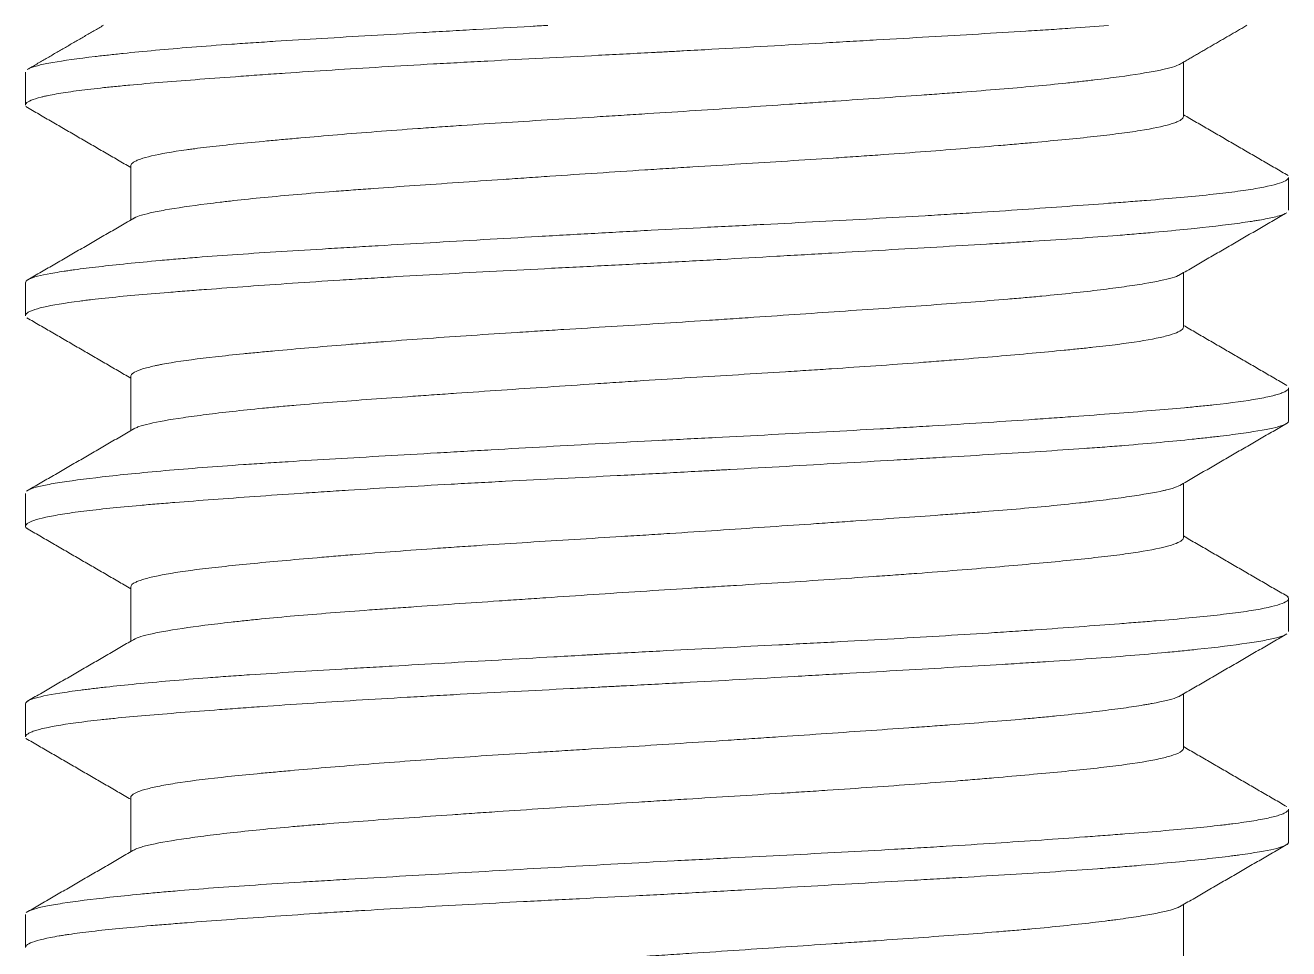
# Model space of a CAD drawing. Header units: millimetres. Extents: x 645 to 1239, y -1145 to -725.
# Drawn here: x 934.81 to 940.81, y -1014.99 to -1010.6 of the extents above; entities that cross this region are included whole.
import ezdxf

# ---------------------------------------------------------------- set-up
doc = ezdxf.new("R2010")
doc.units = ezdxf.units.MM
doc.header["$LTSCALE"] = 0.1
doc.linetypes.add('HIDDEN2', pattern=[4.7625, 3.175, -1.5875])
doc.layers.add('1', color=4, linetype='HIDDEN2')

# ---------------------------------------------------------------- blocks, each defined once
blk = doc.blocks.new('ZF35533')
at = {"layer": '1', "color": 7, "linetype": 'Continuous', "lineweight": 18}
for p, q in [((4954.0463, -467.7006), (4954.0463, -467.442)), ((4948.5463, -467.4894), (4948.5463, -467.6442)), ((4949.0463, -467.9328), (4949.0463, -468.1914)), ((4954.5463, -468.1449), (4954.5463, -467.9889)), ((4954.0463, -468.7), (4954.0463, -468.4418)), ((4948.5463, -468.4889), (4948.5491, -468.4816)), ((4948.5463, -468.4888), (4948.5463, -468.6442)), ((4949.0463, -468.9336), (4949.0463, -469.1914)), ((4954.5463, -469.144), (4954.5463, -468.9894)), ((4954.0463, -469.7005), (4954.0463, -469.4419)), ((4948.5463, -469.4892), (4948.5463, -469.6447)), ((4949.0463, -469.9329), (4949.0463, -470.1914)), ((4954.5463, -470.1444), (4954.5463, -469.9885)), ((4954.0463, -470.7003), (4954.0463, -470.4418)), ((4948.5463, -470.4892), (4948.5463, -470.644)), ((4949.0463, -470.9332), (4949.0463, -471.1914)), ((4954.5463, -471.1444), (4954.5463, -470.9893)), ((4954.0463, -471.7001), (4954.0463, -471.442)), ((4948.5463, -471.4886), (4948.5463, -471.6447))]:
    blk.add_line(p, q, dxfattribs=at)
for points, knots in [([(4953.6898, -467.2678), (4953.6324, -467.2722), (4953.5723, -467.2765), (4953.4757, -467.2831), (4953.4407, -467.2854), (4953.37, -467.29), (4953.3341, -467.2922), (4953.1522, -467.3036), (4952.9987, -467.3126), (4952.7567, -467.3266), (4952.6741, -467.3314), (4952.547, -467.3387), (4952.5044, -467.3411), (4952.4188, -467.346), (4952.3758, -467.3485), (4952.1601, -467.3608), (4951.9846, -467.3709), (4951.7616, -467.3832), (4951.6945, -467.3869), (4951.6269, -467.3906), (4951.5818, -467.393), (4951.5592, -467.3942), (4951.4464, -467.4002), (4951.3569, -467.4048), (4951.0901, -467.4185), (4950.9147, -467.4273), (4950.6986, -467.4387), (4950.6555, -467.441), (4950.5912, -467.4445), (4950.5698, -467.4457), (4950.5272, -467.448), (4950.4215, -467.4538), (4950.3188, -467.4598), (4950.0779, -467.4741), (4949.9249, -467.484), (4949.7613, -467.4952), (4949.7433, -467.4964), (4949.7074, -467.4989), (4949.6896, -467.5002), (4949.6368, -467.5039), (4949.6023, -467.5064), (4949.5012, -467.5138), (4949.4367, -467.5186), (4949.2521, -467.5326), (4949.1407, -467.5415), (4949.029, -467.5518), (4949.0168, -467.553), (4948.9928, -467.5553), (4948.9575, -467.5587), (4948.9244, -467.5622), (4948.8609, -467.5691), (4948.7836, -467.5784), (4948.7209, -467.588), (4948.6794, -467.5953), (4948.6601, -467.599), (4948.6428, -467.6027), (4948.6318, -467.6052), (4948.6265, -467.6065), (4948.5813, -467.6178), (4948.5575, -467.6279), (4948.5471, -467.6404), (4948.5461, -467.6431), (4948.5464, -467.6459)], [0, 0, 0, 0, 0.034722, 0.034722, 0.053593, 0.053593, 0.072464, 0.072464, 0.147947, 0.147947, 0.185688, 0.185688, 0.204559, 0.204559, 0.22343, 0.22343, 0.298913, 0.298913, 0.317784, 0.327219, 0.327219, 0.336655, 0.336655, 0.374396, 0.374396, 0.449879, 0.449879, 0.46875, 0.46875, 0.478186, 0.478186, 0.487621, 0.525362, 0.525362, 0.600846, 0.600846, 0.610281, 0.610281, 0.619716, 0.619716, 0.638587, 0.638587, 0.676329, 0.676329, 0.751812, 0.751812, 0.761247, 0.761247, 0.770683, 0.789553, 0.789553, 0.827295, 0.865037, 0.865037, 0.883907, 0.893343, 0.893343, 0.902778, 0.902778, 0.978261, 0.978261, 1, 1, 1, 1]), ([(4948.5616, -467.4728), (4948.563, -467.472), (4948.5646, -467.4713), (4948.5714, -467.4683), (4948.5776, -467.466), (4948.5919, -467.4615), (4948.6002, -467.4592), (4948.6278, -467.4524), (4948.65, -467.4479), (4948.7279, -467.4342), (4948.7947, -467.4249), (4948.8972, -467.4128), (4948.9186, -467.4103), (4948.9634, -467.4054), (4948.9867, -467.4029), (4949.0587, -467.3954), (4949.161, -467.3855), (4949.2756, -467.3757), (4949.3963, -467.366), (4949.4597, -467.3612), (4949.5596, -467.3542), (4949.5938, -467.3519), (4949.6632, -467.3473), (4949.6984, -467.345), (4949.8055, -467.3382), (4949.8791, -467.3336), (4950.1059, -467.32), (4950.2652, -467.3108), (4950.454, -467.3), (4950.4751, -467.2988), (4950.5173, -467.2963), (4950.5809, -467.2927), (4950.6448, -467.289), (4950.7734, -467.2816), (4950.8863, -467.2752), (4951.0005, -467.2687), (4951.0272, -467.2672)], [0, 0, 0, 0, 0.01106, 0.01106, 0.045629, 0.045629, 0.080197, 0.080197, 0.149335, 0.149335, 0.287609, 0.287609, 0.322178, 0.322178, 0.356746, 0.356746, 0.425884, 0.495021, 0.495021, 0.564158, 0.564158, 0.598727, 0.598727, 0.633296, 0.633296, 0.702433, 0.702433, 0.840707, 0.840707, 0.857992, 0.857992, 0.875276, 0.909845, 0.909845, 0.978982, 1, 1, 1, 1]), ([(4954.0323, -467.4501), (4954.0296, -467.4517), (4954.0175, -467.4578), (4953.9993, -467.4639), (4953.9738, -467.4709), (4953.9645, -467.4732), (4953.944, -467.4779), (4953.9329, -467.4802), (4953.8734, -467.492), (4953.8133, -467.5016), (4953.7052, -467.5163), (4953.6661, -467.5212), (4953.6028, -467.5287), (4953.581, -467.5312), (4953.5357, -467.5363), (4953.5124, -467.5388), (4953.4407, -467.5463), (4953.3906, -467.5512), (4953.2855, -467.5609), (4953.2306, -467.5656), (4953.1161, -467.575), (4953.0565, -467.5796), (4952.9635, -467.5866), (4952.9318, -467.5889), (4952.8678, -467.5936), (4952.8355, -467.5959), (4952.6719, -467.6076), (4952.5355, -467.617), (4952.3579, -467.6292), (4952.322, -467.6317), (4952.2495, -467.6366), (4952.2129, -467.6392), (4952.1021, -467.6467), (4952.0279, -467.6517), (4951.8045, -467.6668), (4951.6544, -467.6768), (4951.4652, -467.6887), (4951.4273, -467.6911), (4951.3513, -467.6958), (4951.3132, -467.6982), (4951.1998, -467.7052), (4951.1251, -467.7098), (4950.9034, -467.7236), (4950.759, -467.7328), (4950.6004, -467.7435), (4950.5828, -467.7447), (4950.5478, -467.7471), (4950.5303, -467.7484), (4950.4782, -467.752), (4950.444, -467.7545), (4950.3427, -467.7618), (4950.2771, -467.7667), (4950.086, -467.7816), (4949.9661, -467.7916), (4949.84, -467.8027), (4949.8261, -467.804), (4949.7986, -467.8064), (4949.785, -467.8077), (4949.7449, -467.8113), (4949.7189, -467.8137), (4949.6427, -467.8207), (4949.5467, -467.83), (4949.4616, -467.8392), (4949.4018, -467.8462), (4949.3729, -467.8497), (4949.3457, -467.8532), (4949.3278, -467.8556), (4949.3191, -467.8568), (4949.2424, -467.8675), (4949.1875, -467.8772), (4949.1245, -467.892), (4949.1068, -467.897), (4949.0851, -467.9045), (4949.0787, -467.9071), (4949.0703, -467.9109), (4949.0677, -467.9121), (4949.063, -467.9147), (4949.0609, -467.9159), (4949.0514, -467.9222), (4949.0472, -467.9271), (4949.0463, -467.9326), (4949.0463, -467.9333), (4949.0463, -467.9339)], [0, 0, 0, 0, 0.010037, 0.039913, 0.039913, 0.054851, 0.054851, 0.069789, 0.069789, 0.12954, 0.12954, 0.159416, 0.159416, 0.174353, 0.174353, 0.189291, 0.189291, 0.219167, 0.219167, 0.249043, 0.249043, 0.278918, 0.278918, 0.293856, 0.293856, 0.308794, 0.308794, 0.368545, 0.368545, 0.383483, 0.383483, 0.398421, 0.398421, 0.428297, 0.428297, 0.488048, 0.488048, 0.502986, 0.502986, 0.517924, 0.517924, 0.5478, 0.5478, 0.607551, 0.607551, 0.61502, 0.61502, 0.622489, 0.622489, 0.637427, 0.637427, 0.667302, 0.667302, 0.727054, 0.727054, 0.734523, 0.734523, 0.741992, 0.741992, 0.756929, 0.756929, 0.786805, 0.816681, 0.816681, 0.831619, 0.839088, 0.839088, 0.846557, 0.846557, 0.906308, 0.906308, 0.936184, 0.936184, 0.951121, 0.951121, 0.95859, 0.95859, 0.966059, 0.966059, 0.995935, 0.995935, 1, 1, 1, 1]), ([(4949.0573, -468.1851), (4949.064, -468.1807), (4949.074, -468.1763), (4949.1007, -468.1672), (4949.1178, -468.1626), (4949.1487, -468.1555), (4949.1598, -468.1532), (4949.1836, -468.1484), (4949.1963, -468.1461), (4949.2637, -468.1342), (4949.3301, -468.1245), (4949.4285, -468.112), (4949.449, -468.1095), (4949.4916, -468.1045), (4949.5137, -468.1019), (4949.5818, -468.0943), (4949.6297, -468.0893), (4949.7304, -468.0795), (4949.7832, -468.0746), (4949.8937, -468.0651), (4949.9513, -468.0604), (4950.0416, -468.0534), (4950.0723, -468.0511), (4950.1349, -468.0464), (4950.1665, -468.044), (4950.2627, -468.037), (4950.3283, -468.0324), (4950.5297, -468.0182), (4950.6698, -468.0086), (4950.8344, -467.9973), (4950.8528, -467.9961), (4950.8897, -467.9936), (4950.945, -467.9898), (4951.0006, -467.986), (4951.112, -467.9784), (4951.2614, -467.9684), (4951.4123, -467.9584), (4951.5261, -467.9511), (4951.5831, -467.9474), (4951.6404, -467.9438), (4951.6786, -467.9414), (4951.6977, -467.9402), (4951.8695, -467.9296), (4952.0191, -467.9205), (4952.2388, -467.9066), (4952.3113, -467.9019), (4952.4188, -467.8948), (4952.4545, -467.8924), (4952.5077, -467.8888), (4952.5254, -467.8876), (4952.5604, -467.8851), (4952.5778, -467.8839), (4952.7335, -467.873), (4952.8644, -467.8631), (4953.0499, -467.8481), (4953.1098, -467.843), (4953.197, -467.8355), (4953.2256, -467.833), (4953.2814, -467.8281), (4953.3087, -467.8256), (4953.4414, -467.8136), (4953.5367, -467.8044), (4953.6636, -467.7905), (4953.7031, -467.7858), (4953.7767, -467.7763), (4953.8101, -467.7715), (4953.9005, -467.7571), (4953.9478, -467.7473), (4953.9906, -467.7347), (4953.9983, -467.7321), (4954.0121, -467.7271), (4954.0182, -467.7245), (4954.0337, -467.7169), (4954.0405, -467.7119), (4954.0454, -467.7048), (4954.0462, -467.7026), (4954.0463, -467.7004)], [0, 0, 0, 0, 0.028735, 0.028735, 0.058668, 0.058668, 0.073635, 0.073635, 0.088601, 0.088601, 0.148467, 0.148467, 0.163433, 0.163433, 0.1784, 0.1784, 0.208333, 0.208333, 0.238266, 0.238266, 0.268199, 0.268199, 0.283165, 0.283165, 0.298132, 0.298132, 0.328064, 0.328064, 0.38793, 0.38793, 0.395414, 0.395414, 0.402897, 0.417863, 0.417863, 0.447796, 0.477729, 0.477729, 0.492696, 0.500179, 0.500179, 0.507662, 0.507662, 0.567528, 0.567528, 0.597461, 0.597461, 0.612427, 0.612427, 0.619911, 0.619911, 0.627394, 0.627394, 0.68726, 0.68726, 0.717193, 0.717193, 0.732159, 0.732159, 0.747125, 0.747125, 0.806991, 0.806991, 0.836924, 0.836924, 0.866857, 0.866857, 0.926723, 0.926723, 0.94169, 0.94169, 0.956656, 0.956656, 0.986589, 0.986589, 1, 1, 1, 1]), ([(4948.5568, -468.4754), (4948.5606, -468.4731), (4948.5653, -468.4709), (4948.5939, -468.4596), (4948.6324, -468.4507), (4948.7, -468.4392), (4948.7217, -468.4358), (4948.7457, -468.4322), (4948.7622, -468.4299), (4948.7707, -468.4287), (4948.8144, -468.4227), (4948.8527, -468.4179), (4948.9781, -468.4034), (4949.0752, -468.3935), (4949.2136, -468.3811), (4949.2421, -468.3786), (4949.2862, -468.3749), (4949.3012, -468.3736), (4949.3314, -468.3712), (4949.3466, -468.3699), (4949.4238, -468.3639), (4949.488, -468.3592), (4949.6883, -468.3453), (4949.8318, -468.3364), (4950.0046, -468.3261), (4950.0239, -468.325), (4950.063, -468.3227), (4950.0827, -468.3215), (4950.1421, -468.318), (4950.182, -468.3157), (4950.3028, -468.3087), (4950.3848, -468.304), (4950.6344, -468.2896), (4950.8062, -468.2797), (4951.0276, -468.2672), (4951.0723, -468.2646), (4951.1614, -468.2596), (4951.2059, -468.2571), (4951.3396, -468.2496), (4951.4287, -468.2447), (4951.6071, -468.2352), (4951.6962, -468.2306), (4951.83, -468.2237), (4951.8746, -468.2214), (4951.9638, -468.2169), (4952.0085, -468.2146), (4952.2312, -468.2033), (4952.404, -468.1943), (4952.6554, -468.1804), (4952.7379, -468.1757), (4952.8597, -468.1685), (4952.8999, -468.1661), (4952.9797, -468.1612), (4953.0194, -468.1587), (4953.2139, -468.1464), (4953.3594, -468.1364), (4953.5628, -468.1217), (4953.6282, -468.1169), (4953.7224, -468.1097), (4953.7532, -468.1074), (4953.8135, -468.1027), (4953.8427, -468.1004), (4953.9847, -468.089), (4954.0846, -468.0801), (4954.2144, -468.0663), (4954.2542, -468.0616), (4954.3088, -468.0545), (4954.3262, -468.0521), (4954.3588, -468.0472), (4954.3742, -468.0448), (4954.4459, -468.0326), (4954.4876, -468.0227), (4954.527, -468.0077), (4954.5362, -468.0027), (4954.544, -467.9953), (4954.5455, -467.9928), (4954.5462, -467.9899), (4954.5463, -467.9893), (4954.5463, -467.9888)], [0, 0, 0, 0, 0.01454, 0.01454, 0.07317, 0.07317, 0.087828, 0.095157, 0.095157, 0.102485, 0.102485, 0.131801, 0.131801, 0.190431, 0.190431, 0.205089, 0.205089, 0.212417, 0.212417, 0.219746, 0.219746, 0.249061, 0.249061, 0.307692, 0.307692, 0.315021, 0.315021, 0.322349, 0.322349, 0.337007, 0.337007, 0.366322, 0.366322, 0.424953, 0.424953, 0.43961, 0.43961, 0.454268, 0.454268, 0.483583, 0.483583, 0.512898, 0.512898, 0.527556, 0.527556, 0.542213, 0.542213, 0.600844, 0.600844, 0.630159, 0.630159, 0.644817, 0.644817, 0.659474, 0.659474, 0.718105, 0.718105, 0.74742, 0.74742, 0.762078, 0.762078, 0.776735, 0.776735, 0.835366, 0.835366, 0.864681, 0.864681, 0.879338, 0.879338, 0.893996, 0.893996, 0.952626, 0.952626, 0.981942, 0.981942, 0.996599, 0.996599, 1, 1, 1, 1]), ([(4954.5304, -468.1609), (4954.5188, -468.1667), (4954.5009, -468.1723), (4954.4577, -468.1825), (4954.4347, -468.187), (4954.4009, -468.1928), (4954.3939, -468.1939), (4954.3794, -468.1962), (4954.3718, -468.1974), (4954.3486, -468.2009), (4954.3322, -468.2033), (4954.2458, -468.2151), (4954.1627, -468.2248), (4954.0172, -468.2396), (4953.9653, -468.2446), (4953.882, -468.2521), (4953.8533, -468.2546), (4953.7947, -468.2595), (4953.7648, -468.2619), (4953.6116, -468.274), (4953.4786, -468.2831), (4953.299, -468.2944), (4953.2625, -468.2967), (4953.188, -468.3013), (4953.15, -468.3036), (4953.0344, -468.3105), (4952.9558, -468.3151), (4952.7154, -468.329), (4952.5492, -468.3386), (4952.334, -468.3509), (4952.2906, -468.3534), (4952.2029, -468.3584), (4952.1587, -468.3609), (4952.0261, -468.3684), (4951.8489, -468.3785), (4951.6709, -468.3883), (4951.4926, -468.3978), (4951.4032, -468.4025), (4951.2689, -468.4093), (4951.2241, -468.4116), (4951.1343, -468.4162), (4951.0897, -468.4185), (4950.9569, -468.4252), (4950.8695, -468.4297), (4950.6107, -468.4433), (4950.4428, -468.4525), (4950.2387, -468.4645), (4950.1981, -468.467), (4950.1182, -468.4718), (4950.0789, -468.4743), (4949.9626, -468.4816), (4949.8124, -468.4915), (4949.6715, -468.5014), (4949.5353, -468.5113), (4949.4696, -468.5161), (4949.3746, -468.5233), (4949.3437, -468.5256), (4949.2837, -468.5303), (4949.2545, -468.5326), (4949.1695, -468.5394), (4949.0627, -468.5484), (4948.9689, -468.5575), (4948.9036, -468.5644), (4948.8721, -468.5679), (4948.8426, -468.5714), (4948.8233, -468.5738), (4948.8139, -468.575), (4948.7315, -468.5857), (4948.6741, -468.5954), (4948.6107, -468.6102), (4948.5934, -468.6152), (4948.5733, -468.6227), (4948.5676, -468.6252), (4948.5605, -468.629), (4948.5583, -468.6302), (4948.5546, -468.6327), (4948.5484, -468.6375), (4948.5461, -468.6422), (4948.5464, -468.6457)], [0, 0, 0, 0, 0.037194, 0.037194, 0.066619, 0.066619, 0.073976, 0.073976, 0.081332, 0.081332, 0.096045, 0.096045, 0.154896, 0.154896, 0.184322, 0.184322, 0.199034, 0.199034, 0.213747, 0.213747, 0.272598, 0.272598, 0.287311, 0.287311, 0.302024, 0.302024, 0.33145, 0.33145, 0.390301, 0.390301, 0.405014, 0.405014, 0.419726, 0.419726, 0.449152, 0.478578, 0.478578, 0.508003, 0.508003, 0.522716, 0.522716, 0.537429, 0.537429, 0.566854, 0.566854, 0.625706, 0.625706, 0.640418, 0.640418, 0.655131, 0.655131, 0.684557, 0.713982, 0.713982, 0.743408, 0.743408, 0.758121, 0.758121, 0.772833, 0.772833, 0.802259, 0.831685, 0.831685, 0.846397, 0.853754, 0.853754, 0.86111, 0.86111, 0.919961, 0.919961, 0.949387, 0.949387, 0.9641, 0.9641, 0.971456, 0.971456, 0.978813, 1, 1, 1, 1]), ([(4954.0286, -468.4522), (4954.0199, -468.4566), (4954.0081, -468.461), (4953.9623, -468.4746), (4953.9183, -468.4839), (4953.8467, -468.4958), (4953.8316, -468.4982), (4953.7995, -468.5031), (4953.7827, -468.5056), (4953.7303, -468.5129), (4953.6925, -468.5179), (4953.5707, -468.5328), (4953.4784, -468.5428), (4953.3487, -468.5551), (4953.322, -468.5576), (4953.2676, -468.5624), (4953.2399, -468.5648), (4953.1552, -468.5718), (4953.0967, -468.5765), (4952.9153, -468.5903), (4952.7865, -468.5995), (4952.581, -468.6139), (4952.5114, -468.6187), (4952.3704, -468.6284), (4952.2275, -468.6382), (4952.0807, -468.6482), (4951.9692, -468.6557), (4951.9317, -468.6582), (4951.8564, -468.6633), (4951.8184, -468.6658), (4951.7048, -468.6733), (4951.6293, -468.6783), (4951.4785, -468.6879), (4951.3281, -468.6973), (4951.1783, -468.7065), (4951.0663, -468.7134), (4951.0289, -468.7158), (4950.9545, -468.7204), (4950.9177, -468.7227), (4950.7349, -468.7344), (4950.594, -468.7438), (4950.3903, -468.7583), (4950.3237, -468.7632), (4950.2258, -468.7707), (4950.1935, -468.7732), (4950.1302, -468.7782), (4950.0992, -468.7807), (4949.9467, -468.7932), (4949.8338, -468.8031), (4949.704, -468.815), (4949.6659, -468.8186), (4949.6292, -468.8221), (4949.6049, -468.8245), (4949.593, -468.8256), (4949.534, -468.8315), (4949.49, -468.8361), (4949.3668, -468.85), (4949.2965, -468.8593), (4949.2238, -468.8714), (4949.21, -468.8738), (4949.1904, -468.8775), (4949.1841, -468.8787), (4949.1719, -468.8812), (4949.166, -468.8825), (4949.1377, -468.8887), (4949.1184, -468.8936), (4949.0708, -468.9086), (4949.0523, -468.9187), (4949.047, -468.9298), (4949.0466, -468.931), (4949.0463, -468.9329), (4949.0463, -468.9335), (4949.0463, -468.9342)], [0, 0, 0, 0, 0.02879, 0.02879, 0.088771, 0.088771, 0.103766, 0.103766, 0.118761, 0.118761, 0.148752, 0.148752, 0.208732, 0.208732, 0.223728, 0.223728, 0.238723, 0.238723, 0.268713, 0.268713, 0.328694, 0.328694, 0.358684, 0.358684, 0.388675, 0.418665, 0.418665, 0.43366, 0.43366, 0.448656, 0.448656, 0.478646, 0.478646, 0.508636, 0.538627, 0.538627, 0.553622, 0.553622, 0.568617, 0.568617, 0.628598, 0.628598, 0.658588, 0.658588, 0.673584, 0.673584, 0.688579, 0.688579, 0.74856, 0.74856, 0.763555, 0.771052, 0.771052, 0.77855, 0.77855, 0.80854, 0.80854, 0.868521, 0.868521, 0.883516, 0.883516, 0.891014, 0.891014, 0.898512, 0.898512, 0.928502, 0.928502, 0.988483, 0.988483, 0.99598, 0.99598, 1, 1, 1, 1]), ([(4949.0593, -469.1839), (4949.0618, -469.1824), (4949.0647, -469.1809), (4949.0729, -469.177), (4949.0788, -469.1747), (4949.099, -469.1677), (4949.1158, -469.1631), (4949.176, -469.1492), (4949.2291, -469.1397), (4949.3122, -469.1275), (4949.3297, -469.125), (4949.366, -469.12), (4949.3849, -469.1175), (4949.4437, -469.1101), (4949.5276, -469.1001), (4949.6224, -469.0901), (4949.6977, -469.0827), (4949.7235, -469.0802), (4949.7765, -469.0753), (4949.8037, -469.0729), (4949.9431, -469.0608), (4950.0625, -469.0516), (4950.253, -469.0377), (4950.3184, -469.0331), (4950.4194, -469.026), (4950.4535, -469.0236), (4950.5228, -469.0188), (4950.5579, -469.0163), (4950.7343, -469.0041), (4950.8789, -468.9943), (4951.1008, -468.9792), (4951.1943, -468.9729), (4951.2893, -468.9666), (4951.3273, -468.964), (4951.3464, -468.9628), (4951.4037, -468.959), (4951.4418, -468.9565), (4951.6318, -468.9442), (4951.7827, -468.935), (4952.0073, -468.9211), (4952.0818, -468.9165), (4952.1746, -468.9107), (4952.1932, -468.9095), (4952.2301, -468.9071), (4952.2851, -468.9036), (4952.3393, -468.9001), (4952.5182, -468.8883), (4952.6557, -468.8786), (4952.8204, -468.8662), (4952.853, -468.8637), (4952.9175, -468.8587), (4952.9494, -468.8562), (4953.0433, -468.8486), (4953.1034, -468.8436), (4953.219, -468.8336), (4953.2744, -468.8287), (4953.3805, -468.8191), (4953.4312, -468.8144), (4953.5037, -468.8074), (4953.5272, -468.805), (4953.573, -468.8003), (4953.5952, -468.798), (4953.6592, -468.791), (4953.6988, -468.7863), (4953.8084, -468.7723), (4953.8693, -468.7627), (4953.9298, -468.7503), (4953.9411, -468.7478), (4953.9619, -468.7428), (4953.9715, -468.7403), (4953.9975, -468.7327), (4954.0253, -468.7227), (4954.0396, -468.7126), (4954.0452, -468.7052), (4954.0462, -468.7028), (4954.0463, -468.7002), (4954.0463, -468.7001), (4954.0463, -468.7)], [0, 0, 0, 0, 0.009717, 0.009717, 0.024712, 0.024712, 0.054702, 0.054702, 0.114683, 0.114683, 0.129678, 0.129678, 0.144674, 0.144674, 0.174664, 0.204654, 0.204654, 0.219649, 0.219649, 0.234645, 0.234645, 0.294625, 0.294625, 0.324616, 0.324616, 0.339611, 0.339611, 0.354606, 0.354606, 0.414587, 0.414587, 0.444577, 0.452075, 0.452075, 0.459573, 0.459573, 0.474568, 0.474568, 0.534548, 0.534548, 0.564539, 0.564539, 0.572036, 0.572036, 0.579534, 0.594529, 0.594529, 0.65451, 0.65451, 0.669505, 0.669505, 0.6845, 0.6845, 0.714491, 0.714491, 0.744481, 0.744481, 0.774472, 0.774472, 0.789467, 0.789467, 0.804462, 0.804462, 0.834452, 0.834452, 0.894433, 0.894433, 0.909428, 0.909428, 0.924423, 0.924423, 0.954414, 0.984404, 0.984404, 0.999399, 0.999399, 1, 1, 1, 1]), ([(4948.5581, -469.4746), (4948.5627, -469.472), (4948.5787, -469.4649), (4948.6046, -469.4578), (4948.6354, -469.451), (4948.6467, -469.4487), (4948.6712, -469.4441), (4948.6843, -469.4418), (4948.7548, -469.4303), (4948.8257, -469.4209), (4948.954, -469.4063), (4949.0004, -469.4014), (4949.1007, -469.3913), (4949.2071, -469.3813), (4949.3251, -469.3716), (4949.4489, -469.362), (4949.5137, -469.3573), (4949.6153, -469.3504), (4949.6499, -469.3481), (4949.7206, -469.3435), (4949.7567, -469.3413), (4949.8665, -469.3344), (4949.9415, -469.3299), (4950.1721, -469.3162), (4950.3331, -469.3069), (4950.5435, -469.2948), (4950.5861, -469.2924), (4950.6722, -469.2874), (4950.7154, -469.285), (4950.8455, -469.2775), (4950.9328, -469.2725), (4951.1963, -469.2576), (4951.3741, -469.2476), (4951.5992, -469.2356), (4951.6445, -469.2333), (4951.7346, -469.2286), (4951.7795, -469.2263), (4951.9134, -469.2195), (4952.0019, -469.215), (4952.265, -469.2015), (4952.4373, -469.1925), (4952.6275, -469.1819), (4952.6485, -469.1808), (4952.6904, -469.1784), (4952.7527, -469.1748), (4952.8139, -469.1712), (4952.9347, -469.164), (4953.0917, -469.1543), (4953.2405, -469.1444), (4953.3491, -469.137), (4953.4025, -469.1332), (4953.4549, -469.1295), (4953.4895, -469.127), (4953.5067, -469.1258), (4953.5915, -469.1196), (4953.6562, -469.1148), (4953.7795, -469.1054), (4953.8967, -469.0963), (4954.0017, -469.0873), (4954.0758, -469.0804), (4954.0997, -469.0781), (4954.1344, -469.0747), (4954.1457, -469.0735), (4954.168, -469.0712), (4954.1789, -469.0701), (4954.2746, -469.0596), (4954.3446, -469.0502), (4954.4272, -469.0356), (4954.4511, -469.0306), (4954.4761, -469.0244), (4954.4809, -469.0231), (4954.4899, -469.0206), (4954.4942, -469.0193), (4954.5063, -469.0156), (4954.5133, -469.013), (4954.5313, -469.0055), (4954.5393, -469.0006), (4954.5452, -468.9934), (4954.5462, -468.9912), (4954.5463, -468.9889)], [0, 0, 0, 0, 0.016917, 0.046287, 0.046287, 0.060972, 0.060972, 0.075657, 0.075657, 0.134398, 0.134398, 0.163768, 0.163768, 0.193139, 0.222509, 0.222509, 0.251879, 0.251879, 0.266564, 0.266564, 0.281249, 0.281249, 0.31062, 0.31062, 0.36936, 0.36936, 0.384046, 0.384046, 0.398731, 0.398731, 0.428101, 0.428101, 0.486842, 0.486842, 0.501527, 0.501527, 0.516212, 0.516212, 0.545582, 0.545582, 0.604323, 0.604323, 0.611665, 0.611665, 0.619008, 0.633693, 0.633693, 0.663063, 0.692434, 0.692434, 0.707119, 0.714461, 0.714461, 0.721804, 0.721804, 0.751174, 0.751174, 0.780545, 0.809915, 0.809915, 0.8246, 0.8246, 0.831943, 0.831943, 0.839285, 0.839285, 0.898026, 0.898026, 0.927396, 0.927396, 0.934739, 0.934739, 0.942081, 0.942081, 0.956766, 0.956766, 0.986137, 0.986137, 1, 1, 1, 1]), ([(4954.5463, -469.1454), (4954.5462, -469.1464), (4954.546, -469.1474), (4954.5437, -469.1531), (4954.5377, -469.1576), (4954.5252, -469.1633), (4954.5225, -469.1645), (4954.5164, -469.1668), (4954.5132, -469.1679), (4954.5026, -469.1713), (4954.4946, -469.1736), (4954.4497, -469.1848), (4954.3986, -469.1939), (4954.2991, -469.2079), (4954.2622, -469.2127), (4954.2111, -469.2188), (4954.2006, -469.22), (4954.1793, -469.2225), (4954.1467, -469.2261), (4954.1123, -469.2298), (4953.9936, -469.2422), (4953.8859, -469.2521), (4953.7353, -469.2643), (4953.7044, -469.2667), (4953.6568, -469.2703), (4953.6407, -469.2715), (4953.6082, -469.2739), (4953.5917, -469.2751), (4953.5086, -469.2809), (4953.4399, -469.2855), (4953.227, -469.2991), (4953.0763, -469.308), (4952.8768, -469.3196), (4952.8364, -469.322), (4952.7749, -469.3256), (4952.7542, -469.3267), (4952.7127, -469.3291), (4952.6088, -469.3351), (4952.5033, -469.3412), (4952.2472, -469.3559), (4952.0726, -469.3659), (4951.8717, -469.3771), (4951.8493, -469.3784), (4951.8044, -469.3809), (4951.7819, -469.3821), (4951.7144, -469.3858), (4951.6694, -469.3883), (4951.5349, -469.3956), (4951.4456, -469.4003), (4951.1786, -469.414), (4951.0021, -469.4229), (4950.8051, -469.4331), (4950.7832, -469.4343), (4950.7396, -469.4365), (4950.6745, -469.44), (4950.6104, -469.4434), (4950.4835, -469.4504), (4950.3175, -469.4597), (4950.1581, -469.4693), (4950.0411, -469.4767), (4950.0025, -469.4791), (4949.9262, -469.4841), (4949.8884, -469.4866), (4949.7766, -469.4941), (4949.6332, -469.5041), (4949.501, -469.5138), (4949.3742, -469.5233), (4949.3135, -469.5279), (4949.2267, -469.5348), (4949.1985, -469.5371), (4949.1434, -469.5417), (4949.1166, -469.544), (4948.9872, -469.5554), (4948.8983, -469.5644), (4948.786, -469.5785), (4948.7521, -469.5832), (4948.7067, -469.5905), (4948.6925, -469.593), (4948.6659, -469.5979), (4948.6536, -469.6004), (4948.5972, -469.6128), (4948.5682, -469.6229), (4948.5481, -469.6376), (4948.5453, -469.6425), (4948.5473, -469.6496), (4948.549, -469.652), (4948.5537, -469.6561), (4948.5564, -469.6579), (4948.5597, -469.6596)], [0, 0, 0, 0, 0.005762, 0.005762, 0.033466, 0.033466, 0.040392, 0.040392, 0.047318, 0.047318, 0.06117, 0.06117, 0.116578, 0.116578, 0.144282, 0.144282, 0.151208, 0.151208, 0.158134, 0.171985, 0.171985, 0.227393, 0.227393, 0.241245, 0.241245, 0.248171, 0.248171, 0.255097, 0.255097, 0.282801, 0.282801, 0.338209, 0.338209, 0.352061, 0.352061, 0.358987, 0.358987, 0.365913, 0.393617, 0.393617, 0.449025, 0.449025, 0.455951, 0.455951, 0.462877, 0.462877, 0.476729, 0.476729, 0.504432, 0.504432, 0.55984, 0.55984, 0.566766, 0.566766, 0.573692, 0.587544, 0.587544, 0.615248, 0.642952, 0.642952, 0.656804, 0.656804, 0.670656, 0.670656, 0.69836, 0.726064, 0.726064, 0.753768, 0.753768, 0.76762, 0.76762, 0.781472, 0.781472, 0.836879, 0.836879, 0.864583, 0.864583, 0.878435, 0.878435, 0.892287, 0.892287, 0.947695, 0.947695, 0.975399, 0.975399, 0.989251, 0.989251, 1, 1, 1, 1]), ([(4954.0345, -469.4488), (4954.0274, -469.4533), (4954.0172, -469.4577), (4953.9967, -469.4645), (4953.9889, -469.4668), (4953.9758, -469.4703), (4953.9712, -469.4715), (4953.9616, -469.4738), (4953.9567, -469.475), (4953.91, -469.4855), (4953.8559, -469.4949), (4953.7561, -469.5094), (4953.7197, -469.5144), (4953.6603, -469.5218), (4953.6396, -469.5244), (4953.597, -469.5294), (4953.575, -469.5319), (4953.4621, -469.5444), (4953.3617, -469.5543), (4953.1961, -469.5685), (4953.1384, -469.5732), (4953.0479, -469.5802), (4953.0173, -469.5825), (4952.9552, -469.5872), (4952.9238, -469.5895), (4952.7646, -469.6011), (4952.6309, -469.6104), (4952.4559, -469.6225), (4952.4205, -469.6249), (4952.3488, -469.6299), (4952.3125, -469.6323), (4952.2033, -469.6398), (4952.13, -469.6448), (4951.9086, -469.6598), (4951.759, -469.6699), (4951.5695, -469.6821), (4951.5314, -469.6846), (4951.4551, -469.6894), (4951.4171, -469.6918), (4951.3035, -469.6988), (4951.2285, -469.7034), (4951.0053, -469.7172), (4950.8591, -469.7263), (4950.6796, -469.7382), (4950.6438, -469.7406), (4950.5733, -469.7454), (4950.5385, -469.7478), (4950.4354, -469.755), (4950.3014, -469.7648), (4950.1742, -469.7747), (4950.0814, -469.7822), (4950.0509, -469.7847), (4949.9908, -469.7897), (4949.9611, -469.7922), (4949.8738, -469.7997), (4949.8182, -469.8046), (4949.7123, -469.8142), (4949.6115, -469.8236), (4949.5211, -469.8328), (4949.4573, -469.8398), (4949.4367, -469.8421), (4949.3968, -469.8468), (4949.3775, -469.8491), (4949.2855, -469.8609), (4949.2248, -469.8704), (4949.1528, -469.8851), (4949.1267, -469.8913), (4949.1057, -469.8976), (4949.0978, -469.9001), (4949.094, -469.9014), (4949.0833, -469.9052), (4949.077, -469.9077), (4949.0541, -469.9185), (4949.0457, -469.9266), (4949.0463, -469.9344)], [0, 0, 0, 0, 0.028808, 0.028808, 0.043689, 0.043689, 0.051129, 0.051129, 0.05857, 0.05857, 0.118093, 0.118093, 0.147855, 0.147855, 0.162736, 0.162736, 0.177617, 0.177617, 0.237141, 0.237141, 0.266903, 0.266903, 0.281784, 0.281784, 0.296665, 0.296665, 0.356188, 0.356188, 0.371069, 0.371069, 0.38595, 0.38595, 0.415712, 0.415712, 0.475236, 0.475236, 0.490117, 0.490117, 0.504998, 0.504998, 0.534759, 0.534759, 0.594283, 0.594283, 0.609164, 0.609164, 0.624045, 0.624045, 0.653807, 0.683569, 0.683569, 0.69845, 0.69845, 0.713331, 0.713331, 0.743093, 0.743093, 0.772854, 0.802616, 0.802616, 0.817497, 0.817497, 0.832378, 0.832378, 0.891902, 0.891902, 0.921664, 0.929104, 0.929104, 0.936545, 0.936545, 0.951426, 0.951426, 1, 1, 1, 1]), ([(4949.0601, -470.1834), (4949.066, -470.1799), (4949.0844, -470.1719), (4949.1131, -470.1638), (4949.1428, -470.1568), (4949.1536, -470.1545), (4949.1769, -470.1497), (4949.1894, -470.1473), (4949.2559, -470.1354), (4949.3214, -470.1257), (4949.4376, -470.1108), (4949.4793, -470.1058), (4949.5464, -470.0983), (4949.5696, -470.0957), (4949.6174, -470.0907), (4949.6419, -470.0882), (4949.7172, -470.0807), (4949.7698, -470.0758), (4949.8794, -470.0663), (4949.9936, -470.057), (4950.117, -470.0477), (4950.2131, -470.0406), (4950.2457, -470.0383), (4950.3115, -470.0336), (4950.3448, -470.0312), (4950.5126, -470.0194), (4950.6521, -470.0098), (4950.833, -469.9974), (4950.8877, -469.9937), (4950.9432, -469.9899), (4950.9804, -469.9874), (4950.9991, -469.9861), (4951.0926, -469.9798), (4951.2426, -469.9696), (4951.3933, -469.9597), (4951.5444, -469.9499), (4951.6202, -469.9451), (4951.7341, -469.938), (4951.7721, -469.9356), (4951.8292, -469.9321), (4951.8482, -469.9309), (4951.8861, -469.9286), (4951.9051, -469.9274), (4951.9993, -469.9216), (4952.0737, -469.917), (4952.294, -469.9031), (4952.437, -469.8938), (4952.6109, -469.8816), (4952.6455, -469.8792), (4952.7136, -469.8742), (4952.7472, -469.8717), (4952.8463, -469.8643), (4952.9104, -469.8593), (4953.0966, -469.8443), (4953.2128, -469.8343), (4953.3747, -469.8197), (4953.4259, -469.8149), (4953.5224, -469.8056), (4953.6133, -469.7963), (4953.693, -469.787), (4953.7485, -469.78), (4953.7662, -469.7776), (4953.8004, -469.7728), (4953.8167, -469.7704), (4953.894, -469.7583), (4953.9424, -469.7485), (4953.9952, -469.7335), (4954.0095, -469.7284), (4954.0259, -469.7208), (4954.0305, -469.7183), (4954.038, -469.7132), (4954.0409, -469.7107), (4954.045, -469.7056), (4954.0461, -469.703), (4954.0463, -469.7005)], [0, 0, 0, 0, 0.022596, 0.052644, 0.052644, 0.067668, 0.067668, 0.082692, 0.082692, 0.142788, 0.142788, 0.172836, 0.172836, 0.18786, 0.18786, 0.202884, 0.202884, 0.232932, 0.232932, 0.26298, 0.293028, 0.293028, 0.308052, 0.308052, 0.323076, 0.323076, 0.383173, 0.383173, 0.398197, 0.405709, 0.405709, 0.413221, 0.413221, 0.443269, 0.473317, 0.473317, 0.503365, 0.503365, 0.518389, 0.518389, 0.525901, 0.525901, 0.533413, 0.533413, 0.563461, 0.563461, 0.623557, 0.623557, 0.638581, 0.638581, 0.653605, 0.653605, 0.683653, 0.683653, 0.743749, 0.743749, 0.773797, 0.773797, 0.803845, 0.833893, 0.833893, 0.848917, 0.848917, 0.863941, 0.863941, 0.924038, 0.924038, 0.954086, 0.954086, 0.96911, 0.96911, 0.984134, 0.984134, 1, 1, 1, 1]), ([(4948.5463, -470.4891), (4948.5461, -470.4855), (4948.548, -470.4821), (4948.555, -470.4763), (4948.5589, -470.474), (4948.5662, -470.4706), (4948.5689, -470.4694), (4948.5747, -470.4672), (4948.5779, -470.466), (4948.6087, -470.4558), (4948.6517, -470.4469), (4948.7388, -470.4331), (4948.7717, -470.4284), (4948.8177, -470.4224), (4948.8272, -470.4212), (4948.8466, -470.4188), (4948.8565, -470.4176), (4948.8869, -470.4139), (4948.9081, -470.4115), (4949.0178, -470.3993), (4949.1186, -470.3893), (4949.2892, -470.3745), (4949.3494, -470.3696), (4949.4287, -470.3636), (4949.4448, -470.3624), (4949.4772, -470.36), (4949.5263, -470.3565), (4949.5768, -470.353), (4949.7478, -470.3416), (4949.8938, -470.3327), (4950.0877, -470.3212), (4950.1468, -470.3177), (4950.2071, -470.3142), (4950.2477, -470.3119), (4950.2681, -470.3107), (4950.3706, -470.3048), (4950.4537, -470.3), (4950.7062, -470.2855), (4950.8788, -470.2756), (4951.1, -470.2631), (4951.1445, -470.2605), (4951.2117, -470.2568), (4951.2341, -470.2555), (4951.2791, -470.253), (4951.3914, -470.2468), (4951.5032, -470.2407), (4951.771, -470.2266), (4951.9485, -470.2177), (4952.1471, -470.2075), (4952.1691, -470.2064), (4952.2132, -470.2041), (4952.2352, -470.203), (4952.301, -470.1996), (4952.3445, -470.1973), (4952.4738, -470.1904), (4952.5584, -470.1858), (4952.8075, -470.1718), (4952.9674, -470.1622), (4953.1593, -470.1498), (4953.1973, -470.1473), (4953.2718, -470.1423), (4953.3083, -470.1398), (4953.4158, -470.1323), (4953.4848, -470.1274), (4953.6175, -470.1177), (4953.6811, -470.1129), (4953.7726, -470.1059), (4953.8024, -470.1036), (4953.8606, -470.099), (4953.8891, -470.0967), (4954.0276, -470.0852), (4954.124, -470.0763), (4954.2476, -470.0624), (4954.2854, -470.0577), (4954.3367, -470.0506), (4954.3529, -470.0482), (4954.3834, -470.0433), (4954.3979, -470.0408), (4954.4647, -470.0285), (4954.5021, -470.0185), (4954.5348, -470.0036), (4954.5417, -469.9986), (4954.5462, -469.9913), (4954.5466, -469.9889), (4954.5456, -469.9842), (4954.544, -469.9818), (4954.5403, -469.9784), (4954.5389, -469.9774), (4954.5374, -469.9764)], [0, 0, 0, 0, 0.020683, 0.020683, 0.034585, 0.034585, 0.041535, 0.041535, 0.048486, 0.048486, 0.104091, 0.104091, 0.131893, 0.131893, 0.138844, 0.138844, 0.145795, 0.145795, 0.159696, 0.159696, 0.215301, 0.215301, 0.243103, 0.243103, 0.250054, 0.250054, 0.257005, 0.270906, 0.270906, 0.326511, 0.326511, 0.340412, 0.347363, 0.347363, 0.354314, 0.354314, 0.382116, 0.382116, 0.437721, 0.437721, 0.451622, 0.451622, 0.458573, 0.458573, 0.465524, 0.493326, 0.493326, 0.548931, 0.548931, 0.555882, 0.555882, 0.562832, 0.562832, 0.576734, 0.576734, 0.604536, 0.604536, 0.660141, 0.660141, 0.674042, 0.674042, 0.687944, 0.687944, 0.715746, 0.715746, 0.743549, 0.743549, 0.75745, 0.75745, 0.771351, 0.771351, 0.826956, 0.826956, 0.854759, 0.854759, 0.86866, 0.86866, 0.882561, 0.882561, 0.938166, 0.938166, 0.965969, 0.965969, 0.97987, 0.97987, 0.993771, 0.993771, 1, 1, 1, 1]), ([(4954.5281, -470.1621), (4954.5197, -470.1659), (4954.5085, -470.1697), (4954.4779, -470.178), (4954.4574, -470.1825), (4954.4081, -470.1917), (4954.3798, -470.1963), (4954.2838, -470.2103), (4954.2055, -470.2199), (4954.0895, -470.2322), (4954.0654, -470.2347), (4954.0154, -470.2397), (4953.9894, -470.2422), (4953.9093, -470.2497), (4953.853, -470.2547), (4953.7347, -470.2644), (4953.6728, -470.2692), (4953.5432, -470.2786), (4953.4756, -470.2831), (4953.3699, -470.29), (4953.334, -470.2923), (4953.2606, -470.2968), (4953.2234, -470.2991), (4953.1105, -470.3059), (4953.0334, -470.3105), (4952.7972, -470.3243), (4952.6328, -470.3338), (4952.4185, -470.346), (4952.3751, -470.3485), (4952.2881, -470.3535), (4952.2445, -470.356), (4952.1133, -470.3635), (4951.9374, -470.3735), (4951.7598, -470.3834), (4951.5813, -470.3931), (4951.4915, -470.3979), (4951.3788, -470.4037), (4951.3562, -470.4049), (4951.3112, -470.4072), (4951.2439, -470.4106), (4951.1771, -470.414), (4951.0442, -470.4208), (4950.8687, -470.4297), (4950.6968, -470.4388), (4950.5693, -470.4457), (4950.5058, -470.4492), (4950.4429, -470.4527), (4950.401, -470.4551), (4950.3801, -470.4563), (4950.1937, -470.467), (4950.0367, -470.4767), (4949.8139, -470.4915), (4949.7417, -470.4965), (4949.6367, -470.5039), (4949.6022, -470.5064), (4949.5513, -470.5101), (4949.5345, -470.5114), (4949.5012, -470.5138), (4949.4848, -470.515), (4949.3388, -470.5259), (4949.2218, -470.5349), (4949.0647, -470.5485), (4949.0155, -470.553), (4948.9579, -470.5587), (4948.9466, -470.5599), (4948.9244, -470.5622), (4948.9135, -470.5634), (4948.8815, -470.5669), (4948.8611, -470.5692), (4948.764, -470.5809), (4948.7016, -470.5905), (4948.6304, -470.6053), (4948.6105, -470.6103), (4948.5904, -470.6166), (4948.5866, -470.6178), (4948.5795, -470.6204), (4948.5698, -470.6241), (4948.5623, -470.6279), (4948.5503, -470.6353), (4948.5463, -470.6402), (4948.5463, -470.645), (4948.5463, -470.645)], [0, 0, 0, 0, 0.025047, 0.025047, 0.054584, 0.054584, 0.084121, 0.084121, 0.143194, 0.143194, 0.157963, 0.157963, 0.172731, 0.172731, 0.202268, 0.202268, 0.231805, 0.231805, 0.261342, 0.261342, 0.27611, 0.27611, 0.290879, 0.290879, 0.320416, 0.320416, 0.379489, 0.379489, 0.394258, 0.394258, 0.409026, 0.409026, 0.438563, 0.4681, 0.4681, 0.497637, 0.497637, 0.505021, 0.505021, 0.512405, 0.527174, 0.527174, 0.55671, 0.586247, 0.586247, 0.601016, 0.6084, 0.6084, 0.615784, 0.615784, 0.674858, 0.674858, 0.704395, 0.704395, 0.719163, 0.719163, 0.726547, 0.726547, 0.733932, 0.733932, 0.793005, 0.793005, 0.822542, 0.822542, 0.829926, 0.829926, 0.83731, 0.83731, 0.852079, 0.852079, 0.911153, 0.911153, 0.940689, 0.940689, 0.948074, 0.948074, 0.955458, 0.970226, 0.970226, 0.999763, 1, 1, 1, 1]), ([(4954.0276, -470.4527), (4954.0233, -470.4548), (4954.0183, -470.457), (4953.9878, -470.4683), (4953.9499, -470.4774), (4953.892, -470.4881), (4953.8853, -470.4893), (4953.8716, -470.4917), (4953.8645, -470.4929), (4953.8427, -470.4965), (4953.8274, -470.4989), (4953.7793, -470.5062), (4953.7443, -470.5111), (4953.6306, -470.5258), (4953.5433, -470.5359), (4953.4316, -470.5471), (4953.419, -470.5483), (4953.3936, -470.5508), (4953.3807, -470.5521), (4953.3417, -470.5557), (4953.3152, -470.5582), (4953.2339, -470.5653), (4953.1211, -470.5747), (4952.9998, -470.5839), (4952.9055, -470.5908), (4952.8735, -470.5932), (4952.8085, -470.5978), (4952.7753, -470.6002), (4952.6081, -470.612), (4952.4696, -470.6216), (4952.255, -470.6363), (4952.1823, -470.6412), (4952.0715, -470.6488), (4952.0343, -470.6513), (4951.9593, -470.6564), (4951.9217, -470.6589), (4951.8089, -470.6665), (4951.7337, -470.6715), (4951.5832, -470.6813), (4951.5079, -470.6861), (4951.3573, -470.6955), (4951.282, -470.7001), (4951.1689, -470.7071), (4951.1311, -470.7094), (4951.0563, -470.7141), (4951.0191, -470.7164), (4950.8348, -470.7279), (4950.6918, -470.7372), (4950.4839, -470.7516), (4950.4157, -470.7564), (4950.2817, -470.7664), (4950.2169, -470.7714), (4950.0288, -470.7863), (4949.9118, -470.7963), (4949.7762, -470.8084), (4949.7496, -470.8109), (4949.6975, -470.8156), (4949.672, -470.818), (4949.5978, -470.8251), (4949.5513, -470.8297), (4949.4204, -470.8436), (4949.3445, -470.8528), (4949.2644, -470.8647), (4949.249, -470.8672), (4949.22, -470.872), (4949.2063, -470.8745), (4949.1679, -470.8818), (4949.1457, -470.8868), (4949.0888, -470.9017), (4949.0641, -470.9117), (4949.0502, -470.9242), (4949.0483, -470.9267), (4949.0466, -470.9308), (4949.0463, -470.9323), (4949.0463, -470.9338)], [0, 0, 0, 0, 0.013941, 0.013941, 0.074037, 0.074037, 0.081549, 0.081549, 0.089061, 0.089061, 0.104085, 0.104085, 0.134133, 0.134133, 0.194229, 0.194229, 0.201741, 0.201741, 0.209253, 0.209253, 0.224277, 0.224277, 0.254325, 0.284373, 0.284373, 0.299397, 0.299397, 0.314421, 0.314421, 0.374517, 0.374517, 0.404565, 0.404565, 0.419589, 0.419589, 0.434613, 0.434613, 0.464661, 0.464661, 0.494709, 0.494709, 0.524757, 0.524757, 0.539781, 0.539781, 0.554805, 0.554805, 0.614901, 0.614901, 0.644949, 0.644949, 0.674997, 0.674997, 0.735093, 0.735093, 0.750117, 0.750117, 0.765141, 0.765141, 0.795189, 0.795189, 0.855285, 0.855285, 0.870309, 0.870309, 0.885333, 0.885333, 0.915381, 0.915381, 0.975477, 0.975477, 0.990501, 0.990501, 1, 1, 1, 1]), ([(4949.0591, -471.184), (4949.0648, -471.1805), (4949.0724, -471.1771), (4949.0884, -471.1713), (4949.0957, -471.169), (4949.112, -471.1643), (4949.121, -471.162), (4949.1699, -471.1503), (4949.222, -471.1409), (4949.3193, -471.1264), (4949.355, -471.1214), (4949.433, -471.1114), (4949.4747, -471.1063), (4949.6077, -471.0913), (4949.7069, -471.0814), (4949.8441, -471.0694), (4949.8722, -471.067), (4949.9297, -471.0622), (4949.9592, -471.0599), (4950.0488, -471.0528), (4950.1103, -471.0482), (4950.3, -471.0343), (4950.4335, -471.0249), (4950.5915, -471.014), (4950.6091, -471.0128), (4950.6447, -471.0103), (4950.6626, -471.0091), (4950.7165, -471.0054), (4950.7525, -471.0029), (4950.8613, -470.9955), (4950.9344, -470.9905), (4951.1559, -470.9755), (4951.3061, -470.9653), (4951.4781, -470.9542), (4951.4973, -470.9529), (4951.5356, -470.9505), (4951.5547, -470.9492), (4951.6118, -470.9456), (4951.6498, -470.9432), (4951.7635, -470.9362), (4951.914, -470.9269), (4952.0625, -470.9177), (4952.1732, -470.9108), (4952.2099, -470.9084), (4952.2832, -470.9037), (4952.3198, -470.9014), (4952.5007, -470.8895), (4952.6388, -470.8798), (4952.8366, -470.865), (4952.9009, -470.8601), (4952.9949, -470.8525), (4953.0259, -470.85), (4953.0869, -470.8449), (4953.1168, -470.8424), (4953.2046, -470.8349), (4953.3166, -470.825), (4953.4695, -470.8109), (4953.5614, -470.8016), (4953.6264, -470.7946), (4953.6475, -470.7922), (4953.6879, -470.7876), (4953.7073, -470.7852), (4953.8003, -470.7734), (4953.8621, -470.7639), (4953.9235, -470.7516), (4953.935, -470.7492), (4953.9564, -470.7442), (4953.9663, -470.7416), (4953.9935, -470.734), (4954.0081, -470.729), (4954.037, -470.7159), (4954.0461, -470.7079), (4954.0463, -470.7001)], [0, 0, 0, 0, 0.022313, 0.022313, 0.037308, 0.037308, 0.052303, 0.052303, 0.112284, 0.112284, 0.142274, 0.142274, 0.172264, 0.172264, 0.232245, 0.232245, 0.24724, 0.24724, 0.262236, 0.262236, 0.292226, 0.292226, 0.352207, 0.352207, 0.359704, 0.359704, 0.367202, 0.367202, 0.382197, 0.382197, 0.412187, 0.412187, 0.472168, 0.472168, 0.479666, 0.479666, 0.487163, 0.487163, 0.502159, 0.502159, 0.532149, 0.562139, 0.562139, 0.577134, 0.577134, 0.59213, 0.59213, 0.65211, 0.65211, 0.682101, 0.682101, 0.697096, 0.697096, 0.712091, 0.712091, 0.742082, 0.772072, 0.802062, 0.802062, 0.817057, 0.817057, 0.832053, 0.832053, 0.892033, 0.892033, 0.907029, 0.907029, 0.922024, 0.922024, 0.952014, 0.952014, 1, 1, 1, 1]), ([(4948.5564, -471.4756), (4948.5632, -471.4714), (4948.5734, -471.4672), (4948.6017, -471.4586), (4948.6202, -471.4541), (4948.6541, -471.4473), (4948.6664, -471.445), (4948.6929, -471.4404), (4948.7073, -471.4381), (4948.7833, -471.4264), (4948.8585, -471.4169), (4948.9922, -471.4022), (4949.0403, -471.3973), (4949.1178, -471.3898), (4949.1446, -471.3873), (4949.1998, -471.3823), (4949.2282, -471.3798), (4949.3152, -471.3724), (4949.376, -471.3675), (4949.503, -471.3581), (4949.6355, -471.3489), (4949.7787, -471.3398), (4949.8903, -471.333), (4949.9283, -471.3307), (4950.0049, -471.3261), (4950.0436, -471.3238), (4950.2392, -471.3123), (4950.402, -471.303), (4950.6557, -471.2884), (4950.7419, -471.2834), (4950.9175, -471.2734), (4951.0056, -471.2684), (4951.2709, -471.2534), (4951.4488, -471.2435), (4951.6727, -471.2318), (4951.7176, -471.2295), (4951.8074, -471.2249), (4951.8526, -471.2226), (4951.9869, -471.2157), (4952.0754, -471.2112), (4952.3376, -471.1977), (4952.5083, -471.1887), (4952.7163, -471.1769), (4952.7576, -471.1745), (4952.8397, -471.1697), (4952.8803, -471.1673), (4953.0002, -471.16), (4953.0778, -471.1551), (4953.3038, -471.1403), (4953.4455, -471.1303), (4953.5946, -471.1193), (4953.611, -471.1181), (4953.6435, -471.1157), (4953.6596, -471.1145), (4953.7073, -471.1109), (4953.7383, -471.1085), (4953.8286, -471.1016), (4953.8856, -471.097), (4954.047, -471.0835), (4954.1418, -471.0745), (4954.2335, -471.0639), (4954.2435, -471.0628), (4954.263, -471.0604), (4954.2914, -471.0568), (4954.3176, -471.0533), (4954.3672, -471.0461), (4954.4256, -471.0364), (4954.4689, -471.0265), (4954.4955, -471.019), (4954.5074, -471.0153), (4954.5171, -471.0115), (4954.523, -471.009), (4954.5258, -471.0077), (4954.5381, -471.0014), (4954.5439, -470.9965), (4954.546, -470.9908), (4954.5462, -470.9899), (4954.5463, -470.989)], [0, 0, 0, 0, 0.027205, 0.027205, 0.05652, 0.05652, 0.071177, 0.071177, 0.085835, 0.085835, 0.144465, 0.144465, 0.17378, 0.17378, 0.188438, 0.188438, 0.203096, 0.203096, 0.232411, 0.232411, 0.261726, 0.291041, 0.291041, 0.305699, 0.305699, 0.320356, 0.320356, 0.378987, 0.378987, 0.408302, 0.408302, 0.437617, 0.437617, 0.496247, 0.496247, 0.510905, 0.510905, 0.525563, 0.525563, 0.554878, 0.554878, 0.613508, 0.613508, 0.628166, 0.628166, 0.642823, 0.642823, 0.672138, 0.672138, 0.730769, 0.730769, 0.738098, 0.738098, 0.745426, 0.745426, 0.760084, 0.760084, 0.789399, 0.789399, 0.848029, 0.848029, 0.855358, 0.855358, 0.862687, 0.877345, 0.877345, 0.90666, 0.935975, 0.935975, 0.950633, 0.957961, 0.957961, 0.96529, 0.96529, 0.994605, 0.994605, 1, 1, 1, 1]), ([(4954.5463, -471.1457), (4954.5461, -471.1474), (4954.545, -471.1503), (4954.5423, -471.1531), (4954.5396, -471.1554), (4954.538, -471.1566), (4954.5288, -471.1624), (4954.5174, -471.1669), (4954.4715, -471.1804), (4954.4255, -471.1893), (4954.3485, -471.2009), (4954.3321, -471.2033), (4954.3061, -471.2069), (4954.2971, -471.208), (4954.2788, -471.2104), (4954.2319, -471.2165), (4954.1797, -471.2225), (4954.0443, -471.2372), (4953.9409, -471.2472), (4953.7946, -471.2595), (4953.7645, -471.262), (4953.7027, -471.2669), (4953.6711, -471.2693), (4953.5747, -471.2764), (4953.5079, -471.281), (4953.3003, -471.2946), (4953.1523, -471.3035), (4952.955, -471.3151), (4952.9148, -471.3174), (4952.8341, -471.3221), (4952.7934, -471.3245), (4952.6704, -471.3316), (4952.5039, -471.3412), (4952.3325, -471.351), (4952.1586, -471.3609), (4952.0704, -471.3659), (4951.8916, -471.376), (4951.8022, -471.381), (4951.6237, -471.3908), (4951.5346, -471.3956), (4951.3564, -471.4049), (4951.2674, -471.4094), (4951.134, -471.4162), (4951.0896, -471.4185), (4951.0008, -471.423), (4950.9563, -471.4253), (4950.7361, -471.4366), (4950.5657, -471.4457), (4950.3185, -471.4598), (4950.2375, -471.4645), (4950.1181, -471.4718), (4950.0787, -471.4743), (4950.0005, -471.4792), (4949.962, -471.4817), (4949.7731, -471.4941), (4949.6324, -471.5041), (4949.4364, -471.5186), (4949.3737, -471.5233), (4949.2835, -471.5303), (4949.254, -471.5326), (4949.1969, -471.5372), (4949.1692, -471.5395), (4949.0351, -471.5509), (4948.9417, -471.5598), (4948.822, -471.5738), (4948.7855, -471.5785), (4948.7444, -471.5846), (4948.7364, -471.5858), (4948.7209, -471.5882), (4948.6985, -471.5919), (4948.6782, -471.5955), (4948.6158, -471.6078), (4948.5814, -471.6179), (4948.5581, -471.6303), (4948.5525, -471.634), (4948.5492, -471.6377), (4948.5476, -471.6401), (4948.547, -471.6414), (4948.5464, -471.6436), (4948.5463, -471.6447), (4948.5464, -471.6457)], [0, 0, 0, 0, 0.01015, 0.017278, 0.017278, 0.024406, 0.024406, 0.052919, 0.052919, 0.109945, 0.109945, 0.124201, 0.124201, 0.131329, 0.131329, 0.138458, 0.16697, 0.16697, 0.223996, 0.223996, 0.238252, 0.238252, 0.252509, 0.252509, 0.281022, 0.281022, 0.338047, 0.338047, 0.352304, 0.352304, 0.36656, 0.36656, 0.395073, 0.423586, 0.423586, 0.452098, 0.452098, 0.480611, 0.480611, 0.509124, 0.509124, 0.537637, 0.537637, 0.551893, 0.551893, 0.56615, 0.56615, 0.623175, 0.623175, 0.651688, 0.651688, 0.665944, 0.665944, 0.680201, 0.680201, 0.737226, 0.737226, 0.765739, 0.765739, 0.779996, 0.779996, 0.794252, 0.794252, 0.851277, 0.851277, 0.87979, 0.87979, 0.886918, 0.886918, 0.894047, 0.908303, 0.908303, 0.965329, 0.965329, 0.979585, 0.986713, 0.986713, 0.993841, 0.993841, 1, 1, 1, 1]), ([(4954.0322, -471.4502), (4954.029, -471.4521), (4954.0228, -471.4551), (4954.0151, -471.4582), (4954.0088, -471.4605), (4954.0054, -471.4616), (4953.9946, -471.4651), (4953.9867, -471.4674), (4953.9426, -471.479), (4953.8944, -471.4883), (4953.8031, -471.5027), (4953.7694, -471.5076), (4953.7232, -471.5138), (4953.7138, -471.515), (4953.6945, -471.5175), (4953.6651, -471.5213), (4953.6342, -471.525), (4953.5279, -471.5375), (4953.4324, -471.5475), (4953.2997, -471.5596), (4953.2589, -471.5632), (4953.2165, -471.5667), (4953.188, -471.5691), (4953.1735, -471.5703), (4953.1007, -471.5762), (4953.0407, -471.5808), (4952.8552, -471.5947), (4952.7245, -471.6039), (4952.5522, -471.6158), (4952.5173, -471.6183), (4952.4643, -471.6219), (4952.4465, -471.6231), (4952.4108, -471.6256), (4952.393, -471.6268), (4952.3034, -471.633), (4952.2311, -471.6379), (4952.012, -471.6528), (4951.8632, -471.6629), (4951.6736, -471.6754), (4951.6353, -471.6779), (4951.5592, -471.6828), (4951.5213, -471.6852), (4951.4078, -471.6924), (4951.3325, -471.697), (4951.1082, -471.7108), (4950.9603, -471.7199), (4950.7779, -471.7317), (4950.7417, -471.7341), (4950.6703, -471.7388), (4950.6349, -471.7412), (4950.5301, -471.7483), (4950.3934, -471.758), (4950.2628, -471.7678), (4950.1672, -471.7753), (4950.1358, -471.7778), (4950.0736, -471.7828), (4950.0429, -471.7854), (4949.9528, -471.7929), (4949.8952, -471.7979), (4949.785, -471.8076), (4949.7324, -471.8124), (4949.632, -471.8218), (4949.5842, -471.8264), (4949.5164, -471.8334), (4949.4944, -471.8357), (4949.4517, -471.8404), (4949.4312, -471.8427), (4949.3326, -471.8544), (4949.2662, -471.8638), (4949.1852, -471.8783), (4949.1613, -471.8832), (4949.1302, -471.8907), (4949.1207, -471.8933), (4949.1033, -471.8983), (4949.0956, -471.9008), (4949.0609, -471.9134), (4949.0468, -471.9234), (4949.0463, -471.9334), (4949.0463, -471.9337), (4949.0463, -471.934)], [0, 0, 0, 0, 0.012188, 0.019657, 0.019657, 0.027126, 0.027126, 0.042064, 0.042064, 0.101815, 0.101815, 0.131691, 0.131691, 0.13916, 0.13916, 0.146629, 0.161567, 0.161567, 0.221318, 0.221318, 0.236256, 0.243725, 0.243725, 0.251194, 0.251194, 0.281069, 0.281069, 0.340821, 0.340821, 0.355759, 0.355759, 0.363228, 0.363228, 0.370697, 0.370697, 0.400572, 0.400572, 0.460324, 0.460324, 0.475262, 0.475262, 0.490199, 0.490199, 0.520075, 0.520075, 0.579827, 0.579827, 0.594764, 0.594764, 0.609702, 0.609702, 0.639578, 0.669454, 0.669454, 0.684392, 0.684392, 0.699329, 0.699329, 0.729205, 0.729205, 0.759081, 0.759081, 0.788957, 0.788957, 0.803894, 0.803894, 0.818832, 0.818832, 0.878584, 0.878584, 0.908459, 0.908459, 0.923397, 0.923397, 0.938335, 0.938335, 0.998087, 0.998087, 1, 1, 1, 1])]:
    blk.add_open_spline(points, degree=3, knots=knots, dxfattribs=at)
for points in [[(4948.9169, -467.2667), (4948.7358, -467.3718), (4948.5546, -467.4768)], [(4954.0282, -467.4525), (4954.1882, -467.3596), (4954.3484, -467.2667)], [(4948.5484, -467.6531), (4948.7974, -467.7974), (4949.0463, -467.942)], [(4954.5441, -467.9802), (4954.2952, -467.8359), (4954.0463, -467.6914)], [(4954.0231, -468.4553), (4954.2805, -468.3058), (4954.5381, -468.1565)], [(4949.0638, -468.1813), (4948.8067, -468.3306), (4948.5494, -468.4797)], [(4948.553, -468.6557), (4948.7997, -468.7987), (4949.0463, -468.942)], [(4954.5369, -468.9763), (4954.2915, -468.834), (4954.0463, -468.6916)], [(4949.0665, -469.1797), (4948.809, -469.3293), (4948.5514, -469.4786)], [(4954.0299, -469.4515), (4954.2873, -469.302), (4954.5447, -469.1528)], [(4948.5521, -469.6552), (4948.7993, -469.7985), (4949.0463, -469.9419)], [(4954.5447, -469.9806), (4954.2955, -469.8361), (4954.0463, -469.6915)], [(4949.0667, -470.1796), (4948.8098, -470.3288), (4948.5527, -470.4778)], [(4954.0232, -470.4552), (4954.2802, -470.3059), (4954.5375, -470.1568)], [(4948.5484, -470.6531), (4948.7974, -470.7974), (4949.0463, -470.9419)], [(4954.5375, -470.9766), (4954.2918, -470.8342), (4954.0463, -470.6916)], [(4954.0276, -471.4529), (4954.2851, -471.3033), (4954.5427, -471.154)], [(4949.064, -471.1811), (4948.8065, -471.3307), (4948.5489, -471.48)]]:
    blk.add_open_spline(points, degree=2, dxfattribs=at)

msp = doc.modelspace()

# ---------------------------------------------------------------- block references
at = {"color": 7}
msp.add_blockref('ZF35533', (-4013.7333, -543.3346), dxfattribs=at)

doc.saveas('drawing.dxf')
